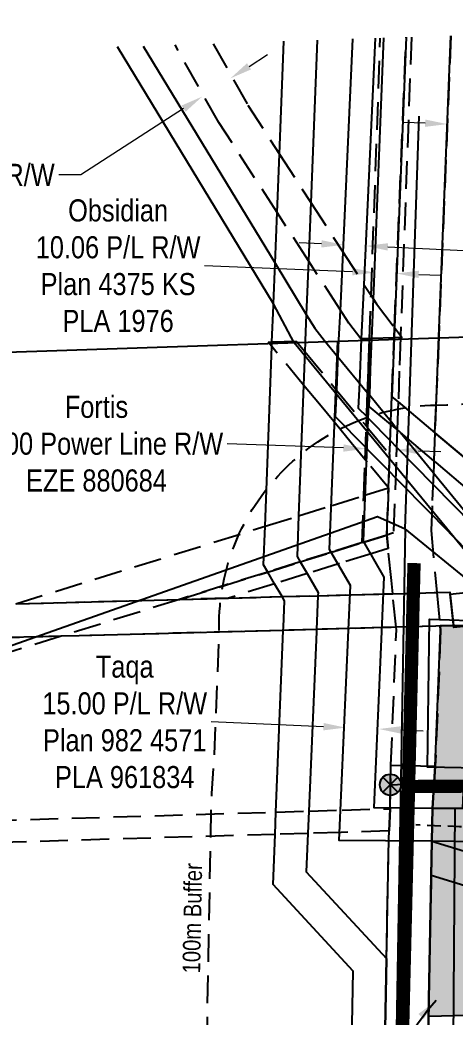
# Model space of a CAD drawing. Extents: x 641324 to 645272, y 5838143 to 5841258.
# Drawn here: x 644340.5 to 644537.2, y 5838945.8 to 5839397.1 of the extents above; entities that cross this region are included whole.
import ezdxf

# ---------------------------------------------------------------- set-up
doc = ezdxf.new("R2010")
doc.units = 0
doc.header["$LTSCALE"] = 5
doc.header["$PDMODE"] = 32
doc.header["$PDSIZE"] = 0.03
for name, pattern in [('foc-ACCESSROAD', [3.75, 2.5, -1.25]), ('foc-EZE', [3.75, 2.5, -1.25]), ('foc-FLOWLINE', [3.75, 2.5, -1.25]), ('POWERLINE5', [7.8, 2.4, -0.6, 0.6, -0.6, 0.6, -0.6, 2.4]), ('UG_PIPE', [1.875, 1.25, -0.625])]:
    doc.linetypes.add(name, pattern=pattern)
doc.layers.get('Defpoints').update_dxf_attribs({"color": 9})
for name, color, linetype in [('AS-FENCE', 48, 'foc-FENCE'), ('AS-PIPE-UG', 44, 'UG_PIPE'), ('AS-POWER', 104, 'foc-POWER'), ('AS-POWER-EXISTING', 72, 'POWERLINE5'), ('AS-ROADS', 254, 'Continuous'), ('C-AR', 13, 'foc-ACCESSROAD'), ('C-RW', 13, 'Continuous'), ('C-WS', 13, 'foc-ACCESSROAD'), ('F-AR', 190, 'foc-ACCESSROAD'), ('F-EZE', 190, 'foc-FLOWLINE'), ('F-RW', 190, 'Continuous'), ('P-BUFFER OUTLINE 100m', 187, 'foc-EZE'), ('P-BUFFER-PURPLE-T', 187, 'Continuous'), ('P-PROPOSED', 10, 'Continuous'), ('P-PROPOSED-H', 21, 'Continuous')]:
    doc.layers.add(name, color=color, linetype=linetype)
for name, color, linetype, lineweight in [('C-FLOWLINE-T', 13, 'Continuous', 9), ('C-RW-T', 13, 'Continuous', 9), ('F-EZE-T', 190, 'Continuous', 9), ('F-RW-T', 190, 'Continuous', 9)]:
    doc.layers.add(name, color=color, linetype=linetype, lineweight=lineweight)
doc.styles.add('60L', font='ARIALN.TTF', dxfattribs={"height": 7.35})
doc.styles.add('80CG', font='ARIALN.TTF', dxfattribs={"height": 10})
doc.styles.add('foc-LtypeFont', font='ARIALN.TTF', dxfattribs={"height": 7.35})
doc.linetypes.add('foc-FENCE', pattern='A,10,-1,["X",foc-LtypeFont,S=0.2,R=0,X=-0.625,Y=-0.75],-1.24', length=12.24)
doc.linetypes.add('foc-POWER', pattern='A,6,-1,["P",foc-LtypeFont,S=0.2,R=0,X=-0.625,Y=-0.75],-1.24,4', length=12.24)
doc.dimstyles.new('Compass 5 000', dxfattribs={"dimscale": 5, "dimtxt": 9, "dimasz": 2, "dimexe": 0.2, "dimexo": 0.0625, "dimgap": 0.5, "dimtad": 0, "dimtih": 1, "dimtoh": 1, "dimzin": 0, "dimdsep": 46, "dimtxsty": '80CG', "dimcen": 0.1, "dimse1": 1, "dimse2": 1, "dimclrd": 256, "dimclrt": 256, "dimaunit": 1, "dimadec": 4, "dimazin": 0, "dimtfac": 0.06, "dimtofl": 0, "dimtmove": 0, "dimatfit": 1, "dimfxl": 0.2, "dimtolj": 1, "dimtzin": 0, "dimlwd": -1, "dimarcsym": 0})

# ---------------------------------------------------------------- blocks, each defined once
blk = doc.blocks.new('POWERPOLE')
h = blk.add_hatch(color=255)
edge = h.paths.add_edge_path()
edge.add_arc((0, 0), 0.96, 0, 360)
at = {"linetype": 'Continuous'}
for p, q in [((0.679, -0.679), (-0.679, 0.679)), ((-0.679, -0.679), (0.679, 0.679))]:
    blk.add_line(p, q, dxfattribs=at)
blk.add_circle((0, 0), 0.96, dxfattribs=at)
blk = doc.blocks.new('*D424')
at = {"layer": 'Defpoints', "color": 0, "linetype": 'Continuous', "transparency": 16777216}
for p in [(644496.76, 5839203.01), (644496.07, 5839183.95), (644510.07, 5839183.45)]:
    blk.add_point(p, dxfattribs=at)
at = {"layer": 'F-EZE-T', "transparency": 16777216}
for p, q in [((644486.76, 5839203.37), (644434.24, 5839205.26)), ((644520.75, 5839202.15), (644530.75, 5839201.79))]:
    blk.add_line(p, q, dxfattribs=at)
at = {"layer": 'F-EZE-T', "linetype": 'Continuous', "transparency": 16777216}
for points in [[(644486.82, 5839205.03), (644486.7, 5839201.7), (644496.76, 5839203.01)], [(644520.81, 5839203.81), (644520.69, 5839200.48), (644510.76, 5839202.5)]]:
    blk.add_solid(points, dxfattribs=at)
at = {"layer": 'F-EZE-T', "linetype": 'Continuous', "transparency": 16777216, "insert": (644375.1, 5839205.26), "char_height": 10, "attachment_point": 5, "style": '80CG'}
blk.add_mtext('\\A1;Fortis\\P14.00 Power Line R/W\\PEZE 880684', dxfattribs=at)
blk = doc.blocks.new('*D427')
at = {"layer": 'C-RW-T', "transparency": 16777216}
for p, q in [((644476.8, 5839295.76), (644466.81, 5839296.22)), ((644506.82, 5839294.39), (644548.17, 5839292.49))]:
    blk.add_line(p, q, dxfattribs=at)
at = {"layer": 'C-RW-T', "linetype": 'Continuous', "transparency": 16777216}
for points in [[(644476.88, 5839297.43), (644476.73, 5839294.1), (644486.79, 5839295.31)], [(644506.9, 5839296.05), (644506.75, 5839292.72), (644496.83, 5839294.84)]]:
    blk.add_solid(points, dxfattribs=at)
at = {"layer": 'Defpoints', "color": 0, "linetype": 'Continuous', "transparency": 16777216}
for p in [(644486.79, 5839295.31), (644486.8, 5839295.55), (644496.85, 5839295.09)]:
    blk.add_point(p, dxfattribs=at)
at = {"layer": 'C-RW-T', "linetype": 'Continuous', "transparency": 16777216, "insert": (644587.26, 5839292.49), "char_height": 10, "attachment_point": 5, "style": '80CG'}
blk.add_mtext('\\A1;Obsidian\\P10.06 P/L R/W\\PPLA 1007', dxfattribs=at)
blk = doc.blocks.new('*D429')
at = {"layer": 'C-RW-T', "transparency": 16777216}
for p, q in [((644490.81, 5839283.15), (644423.97, 5839285.82)), ((644520.82, 5839281.96), (644530.82, 5839281.56))]:
    blk.add_line(p, q, dxfattribs=at)
at = {"layer": 'C-RW-T', "linetype": 'Continuous', "transparency": 16777216}
for points in [[(644490.88, 5839284.82), (644490.74, 5839281.49), (644500.8, 5839282.75)], [(644520.89, 5839283.62), (644520.76, 5839280.29), (644510.83, 5839282.36)]]:
    blk.add_solid(points, dxfattribs=at)
at = {"layer": 'Defpoints', "color": 0, "linetype": 'Continuous', "transparency": 16777216}
for p in [(644510.83, 5839282.36), (644499.21, 5839242.9), (644509.24, 5839242.5)]:
    blk.add_point(p, dxfattribs=at)
at = {"layer": 'C-RW-T', "linetype": 'Continuous', "transparency": 16777216, "insert": (644384.89, 5839285.82), "char_height": 10, "attachment_point": 5, "style": '80CG', "bg_fill": 3, "box_fill_scale": 1.1, "bg_fill_color": 256, "bg_fill_true_color": 13158600, "bg_fill_transparency": 0}
blk.add_mtext('\\A1;Obsidian\\P10.06 P/L R/W\\PPlan 4375 KS\\PPLA 1976', dxfattribs=at)
blk = doc.blocks.new('*D431')
at = {"layer": 'Defpoints', "color": 0, "linetype": 'Continuous', "transparency": 16777216}
for p in [(644543.63, 5839349.58), (644533.32, 5839340.72), (644543.26, 5839340.33)]:
    blk.add_point(p, dxfattribs=at)
at = {"layer": 'F-RW-T', "transparency": 16777216}
for p, q in [((644523.69, 5839350.36), (644513.7, 5839350.75)), ((644553.62, 5839349.18), (644563.61, 5839348.79))]:
    blk.add_line(p, q, dxfattribs=at)
at = {"layer": 'F-RW-T', "linetype": 'Continuous', "transparency": 16777216}
for points in [[(644523.76, 5839352.03), (644523.63, 5839348.7), (644533.69, 5839349.97)], [(644553.68, 5839350.85), (644553.55, 5839347.52), (644543.63, 5839349.58)]]:
    blk.add_solid(points, dxfattribs=at)
at = {"layer": 'F-RW-T', "linetype": 'Continuous', "transparency": 16777216, "insert": (644602.7, 5839348.79), "char_height": 10, "attachment_point": 5, "style": '80CG'}
blk.add_mtext('\\A1;Spartan\\P10.00 P/L R/W\\PPLA 120658', dxfattribs=at)
blk = doc.blocks.new('*D434')
at = {"layer": 'Defpoints', "color": 0, "linetype": 'Continuous', "transparency": 16777216}
for p in [(644488.66, 5839098.74), (644503.68, 5839098.11), (644487.74, 5839076.81)]:
    blk.add_point(p, dxfattribs=at)
at = {"layer": 'F-RW-T', "transparency": 16777216}
for p, q in [((644477.75, 5839077.23), (644426.96, 5839079.36)), ((644512.75, 5839075.76), (644522.74, 5839075.34))]:
    blk.add_line(p, q, dxfattribs=at)
at = {"layer": 'F-RW-T', "linetype": 'Continuous', "transparency": 16777216}
for points in [[(644477.82, 5839078.9), (644477.68, 5839075.57), (644487.74, 5839076.81)], [(644512.82, 5839077.43), (644512.68, 5839074.1), (644502.76, 5839076.18)]]:
    blk.add_solid(points, dxfattribs=at)
at = {"layer": 'F-RW-T', "linetype": 'Continuous', "transparency": 16777216, "insert": (644387.87, 5839079.36), "char_height": 10, "attachment_point": 5, "style": '80CG'}
blk.add_mtext('\\A1;Taqa\\P15.00 P/L R/W\\PPlan 982 4571\\PPLA 961834', dxfattribs=at)
blk = doc.blocks.new('*D458')
at = {"layer": 'C-FLOWLINE-T', "transparency": 16777216}
for p, q in [((644444.07, 5839376.1), (644452.47, 5839381.53)), ((644414.48, 5839356.96), (644368.05, 5839326.93)), ((644368.05, 5839326.93), (644358.05, 5839326.93))]:
    blk.add_line(p, q, dxfattribs=at)
at = {"layer": 'C-FLOWLINE-T', "linetype": 'Continuous', "transparency": 16777216}
for points in [[(644443.17, 5839377.5), (644444.98, 5839374.7), (644435.68, 5839370.67)], [(644413.57, 5839358.36), (644415.38, 5839355.56), (644422.87, 5839362.39)]]:
    blk.add_solid(points, dxfattribs=at)
at = {"layer": 'Defpoints', "color": 0, "linetype": 'Continuous', "transparency": 16777216}
for p in [(644422.87, 5839362.39), (644454.67, 5839341.31), (644441.86, 5839333.03)]:
    blk.add_point(p, dxfattribs=at)
at = {"layer": 'C-FLOWLINE-T', "linetype": 'Continuous', "transparency": 16777216, "insert": (644303.05, 5839326.93), "char_height": 10, "attachment_point": 5, "style": '80CG'}
blk.add_mtext('\\A1;Obsidian\\P15.25 Flow Line R/W\\PROE 3480', dxfattribs=at)

msp = doc.modelspace()

# ---------------------------------------------------------------- hatches: boundary and pattern name
at = {"layer": 'P-PROPOSED-H'}
h = msp.add_hatch(color=256, dxfattribs=at)
h.dxf.hatch_style = 1
h.paths.add_polyline_path([(644622.275, 5838948.41), (644537.039, 5838946.411), (644525.235, 5838946.064), (644526.74, 5839025.408), (644527.025, 5839040.39), (644528.279, 5839059.433), (644530.722, 5839120.727), (644530.52, 5839122.834), (644531.163, 5839122.862), (644536.539, 5839123.026), (644570.513, 5839124.079), (644575.789, 5839124.241), (644586.658, 5839124.555), (644591.781, 5839124.703), (644611.482, 5839124.876), (644616.939, 5839124.847)])

# ---------------------------------------------------------------- linework, layer by layer
at = {"layer": 'AS-FENCE', "flags": 128}
msp.add_lwpolyline([(644562.838, 5839058.179), (644524.784, 5839058.923), (644525.702, 5839125.874), (644552.718, 5839125.025), (644556.965, 5839120.625), (644564.201, 5839110.539), (644563.115, 5839057.343)], dxfattribs=at)
at = {"layer": 'AS-PIPE-UG', "flags": 128}
msp.add_lwpolyline([(644546.884, 5839063.492), (644547.077, 5839057.971), (644547.17, 5839045.822), (644546.989, 5839038.725), (644546.894, 5839034.342), (644546.53, 5839032.579), (644545.679, 5839031.966), (644544.063, 5839031.898), (644539.201, 5839031.944), (644527.952, 5839032.338), (644519.55, 5839032.75)], dxfattribs=at)
at = {"layer": 'AS-POWER'}
msp.add_line((644546.405, 5839140.847), (644514.678, 5839166.724), dxfattribs=at)
at = {"layer": 'AS-POWER', "flags": 128}
for points in [[(644514.678, 5839166.724), (644521.049, 5839353.605)], [(643821.158, 5839046.053), (643919.815, 5839042.257), (644068.923, 5839052.098), (644152.651, 5839068.216), (644230.25, 5839076.617), (644502.139, 5839172.363), (644514.678, 5839166.724), (644500.513, 5838348.341)], [(644508.027, 5839050.944), (644575.864, 5839054.04), (644595.902, 5839054.508), (644598.485, 5839054.75)]]:
    msp.add_lwpolyline(points, dxfattribs=at)
at = {"layer": 'AS-ROADS', "const_width": 5.998, "flags": 128}
for points in [[(644518.692, 5839151.272), (644512.808, 5838911.237)], [(644516.213, 5839050.15), (644620.279, 5839050.759)]]:
    msp.add_lwpolyline(points, dxfattribs=at)
at = {"layer": 'C-AR'}
for points in [[(644496.321, 5838447.362), (644506.244, 5838972.374), (644507.263, 5839026.296), (644507.427, 5839030.033), (644507.871, 5839040.11), (644507.922, 5839041.265), (644508.248, 5839059.812), (644510.691, 5839121.107), (644510.578, 5839122.222), (644509.034, 5839137.417), (644508.43, 5839143.361), (644506.955, 5839157.89), (644506.336, 5839163.985), (644507.099, 5839185.288), (644507.658, 5839200.416), (644507.732, 5839202.438), (644508.152, 5839213.993), (644508.209, 5839215.569), (644508.611, 5839226.61), (644509.671, 5839253.219), (644509.856, 5839257.842), (644515.1, 5839389.293)], [(644535.287, 5839389.971), (644529.859, 5839253.9), (644528.76, 5839225.942), (644528.145, 5839210.271), (644527.644, 5839197.565), (644527.564, 5839195.893), (644527.422, 5839192.08), (644526.812, 5839177.127), (644526.362, 5839166.019), (644529.068, 5839137.919), (644530.52, 5839122.834), (644530.722, 5839120.727), (644528.279, 5839059.433), (644527.025, 5839040.39), (644526.74, 5839025.408), (644525.235, 5838946.064), (644515.785, 5838447.991)]]:
    msp.add_lwpolyline(points, dxfattribs=at)
at = {"layer": 'C-RW'}
for points in [[(644547.981, 5839151.444), (644526.658, 5839173.208), (644510.305, 5839189.901), (644507.379, 5839192.888), (644497.71, 5839202.755), (644496.783, 5839203.702), (644483.227, 5839217.539), (644483.708, 5839229.532), (644484.242, 5839242.006), (644484.373, 5839244.515), (644484.679, 5839252.378), (644485.433, 5839265.663), (644486.636, 5839291.884), (644491.068, 5839388.486)], [(644501.147, 5839388.825), (644496.032, 5839277.356), (644494.753, 5839252.717), (644493.99, 5839232.836), (644493.468, 5839221.456), (644497.281, 5839217.564), (644498.231, 5839216.594), (644507.888, 5839206.736), (644510.803, 5839203.762), (644527.228, 5839186.995), (644554.037, 5839159.633)], [(644543.965, 5839183.86), (644528.68, 5839196.729), (644527.664, 5839197.562), (644512.515, 5839210.34), (644511.092, 5839211.799), (644508.583, 5839213.671), (644508.152, 5839213.993), (644500.201, 5839220.649), (644498.434, 5839222.128), (644498.466, 5839222.96), (644498.625, 5839227.208), (644499.064, 5839238.91), (644499.588, 5839252.879), (644500.302, 5839270.755), (644505.017, 5839388.955)], [(644515.1, 5839389.293), (644509.856, 5839257.842), (644509.671, 5839253.219), (644508.611, 5839226.581), (644511.537, 5839224.213), (644528.155, 5839210.27), (644551.962, 5839190.294), (644577.066, 5839142.733), (644584.598, 5839128.327), (644585.528, 5839126.702), (644586.658, 5839124.555), (644592.182, 5839114.062), (644598.117, 5839102.874), (644619.604, 5839062.372), (644627.824, 5839046.878), (644796.681, 5839053.287), (644802.07, 5839020.31), (644811.554, 5839015.196)], [(644572.822, 5839119.05), (644567.445, 5839125.596), (644464.522, 5839250.916), (644455.141, 5839268.657), (644384.63, 5839384.911)], [(644396.155, 5839385.298), (644455.869, 5839287.006), (644469.962, 5839263.809), (644473.766, 5839257.548), (644478.087, 5839252.155), (644484.244, 5839244.672), (644497.669, 5839228.369), (644498.625, 5839227.208), (644508.209, 5839215.569), (644508.586, 5839215.074), (644511.092, 5839211.799), (644512.515, 5839210.34), (644527.441, 5839192.077), (644528.667, 5839190.615), (644561.676, 5839150.305)], [(644338.603, 5839132.835), (644412.698, 5839134.832), (644434.803, 5839135.427), (644459.052, 5839136.08), (644475.229, 5839136.515), (644490.265, 5839136.92), (644505.321, 5839137.324), (644508.417, 5839137.402), (644509.034, 5839137.417), (644529.068, 5839137.919), (644534.86, 5839138.064), (644536.539, 5839123.026), (644531.163, 5839122.862), (644530.52, 5839122.834), (644530.52, 5839122.834), (644528.519, 5839122.703), (644510.578, 5839122.222), (644508.384, 5839122.162), (644504.681, 5839122.063), (644489.626, 5839121.66), (644474.616, 5839121.256), (644459.586, 5839120.83), (644367.306, 5839118.365), (644359.1, 5839118.144), (644336.507, 5839117.537)], [(644515.785, 5838447.991), (644527.025, 5839040.39), (644537.187, 5839040.316), (644532.845, 5838448.542)]]:
    msp.add_lwpolyline(points, dxfattribs=at)
msp.add_lwpolyline([(644515.785, 5838447.991), (644496.321, 5838447.362), (644506.244, 5838972.374), (644507.263, 5839026.296), (644507.427, 5839030.033), (644507.871, 5839040.11), (644507.922, 5839041.265), (644508.248, 5839059.812), (644528.279, 5839059.433), (644527.025, 5839040.39), (644526.74, 5839025.408), (644525.235, 5838946.064), (644515.785, 5838447.991)], close=True, dxfattribs=at)
at = {"layer": 'C-RW', "flags": 128}
msp.add_lwpolyline([(644811.126, 5839028.766), (644643.617, 5839022.409), (644625.938, 5838979.293), (644526.446, 5839009.883), (644526.742, 5839025.48), (644617.258, 5838997.65), (644633.404, 5839037.028), (644810.653, 5839043.755)], dxfattribs=at)
at = {"layer": 'C-WS'}
for points in [[(644427.85, 5839386.363), (644443.511, 5839358.561), (644457.83, 5839336.422), (644471.985, 5839314.536), (644486.145, 5839292.643), (644499.251, 5839272.38), (644500.302, 5839270.755), (644501.698, 5839268.596), (644509.856, 5839257.842), (644512.616, 5839254.216), (644513.279, 5839253.341), (644512.584, 5839253.317), (644509.671, 5839253.219), (644499.588, 5839252.879), (644498.549, 5839252.844), (644494.604, 5839252.711), (644489.206, 5839259.829), (644485.086, 5839266.199), (644470.929, 5839288.087), (644456.78, 5839309.965), (644430.452, 5839350.671), (644410.672, 5839385.786)], [(644338.603, 5839132.835), (644451.323, 5839167.93), (644466.521, 5839172.662), (644481.719, 5839177.394), (644495.996, 5839181.84), (644496.933, 5839182.132), (644496.933, 5839182.132), (644507.096, 5839185.288), (644506.336, 5839163.985), (644496.647, 5839160.968), (644495.23, 5839160.527), (644481.937, 5839156.389), (644467.227, 5839151.809), (644452.525, 5839147.231), (644412.698, 5839134.832), (644359.1, 5839118.144), (644304.902, 5839101.269)], [(644157.836, 5839029.664), (644456.262, 5839038.568), (644471.144, 5839039.013), (644486.179, 5839039.462), (644507.871, 5839040.11), (644507.427, 5839030.033), (644485.756, 5839029.386), (644470.719, 5839028.937), (644455.855, 5839028.492), (644158.142, 5839019.609)]]:
    msp.add_lwpolyline(points, dxfattribs=at)
msp.add_lwpolyline([(644507.096, 5839185.288), (644497.489, 5839196.934), (644496.579, 5839198.039), (644490.298, 5839205.67), (644483.108, 5839214.403), (644475.917, 5839223.139), (644468.741, 5839231.861), (644454.383, 5839249.315), (644452.739, 5839251.302), (644454.461, 5839251.359), (644465.413, 5839251.728), (644469.31, 5839247.008), (644483.686, 5839229.536), (644497.124, 5839213.21), (644498.065, 5839212.069), (644507.658, 5839200.416), (644507.096, 5839185.288)], close=True, dxfattribs=at)
at = {"layer": 'F-AR'}
for points in [[(644496.321, 5838447.362), (644506.244, 5838972.374), (644507.263, 5839026.296), (644507.427, 5839030.033), (644507.871, 5839040.11), (644507.922, 5839041.265), (644508.248, 5839059.812), (644510.691, 5839121.107), (644510.578, 5839122.222), (644509.034, 5839137.417), (644508.431, 5839143.361), (644506.955, 5839157.89), (644506.336, 5839163.985), (644507.096, 5839185.288), (644507.658, 5839200.416), (644507.732, 5839202.438), (644508.152, 5839213.993), (644508.209, 5839215.569), (644508.611, 5839226.581), (644509.671, 5839253.219), (644509.856, 5839257.842), (644515.1, 5839389.293)], [(644535.31, 5839389.972), (644529.896, 5839253.901), (644528.766, 5839225.941), (644528.155, 5839210.27), (644527.664, 5839197.562), (644527.585, 5839195.89), (644527.441, 5839192.077), (644526.821, 5839177.126), (644526.362, 5839166.019), (644529.068, 5839137.919), (644530.52, 5839122.834), (644530.722, 5839120.727), (644528.279, 5839059.433), (644527.025, 5839040.39), (644526.74, 5839025.408), (644525.235, 5838946.064), (644515.785, 5838447.991)]]:
    msp.add_lwpolyline(points, dxfattribs=at)
at = {"layer": 'F-EZE'}
for points in [[(644517.474, 5839389.373), (644512.616, 5839254.216), (644512.584, 5839253.317), (644512.035, 5839238.067), (644511.537, 5839224.213), (644511.092, 5839211.799), (644510.556, 5839196.897), (644509.408, 5839164.942), (644508.477, 5839164.652), (644506.336, 5839163.985), (644496.647, 5839160.968), (644495.23, 5839160.527), (644495.996, 5839181.84), (644496.579, 5839198.039), (644497.124, 5839213.21), (644497.52, 5839224.219), (644497.669, 5839228.369), (644498.036, 5839238.572), (644498.094, 5839240.202), (644498.549, 5839252.844), (644499.251, 5839272.38), (644503.439, 5839388.902)], [(644338.603, 5839132.835), (644412.698, 5839134.832), (644434.803, 5839135.427), (644459.052, 5839136.08), (644475.229, 5839136.515), (644490.265, 5839136.92), (644505.321, 5839137.324), (644508.417, 5839137.402), (644509.034, 5839137.417), (644529.068, 5839137.919), (644534.86, 5839138.064), (644536.539, 5839123.026), (644531.163, 5839122.862), (644530.52, 5839122.834), (644530.52, 5839122.834), (644528.519, 5839122.703), (644510.578, 5839122.222), (644508.384, 5839122.162), (644504.681, 5839122.063), (644489.626, 5839121.66), (644474.616, 5839121.256), (644459.586, 5839120.83), (644367.306, 5839118.365), (644359.1, 5839118.144), (644336.507, 5839117.537)]]:
    msp.add_lwpolyline(points, dxfattribs=at)
msp.add_lwpolyline([(644455.638, 5839141.913), (644434.803, 5839135.427), (644412.698, 5839134.832), (644452.525, 5839147.231), (644467.227, 5839151.809), (644481.937, 5839156.389), (644495.23, 5839160.527), (644496.647, 5839160.968), (644506.336, 5839163.985), (644506.955, 5839157.89), (644499.76, 5839155.65), (644485.05, 5839151.07), (644470.339, 5839146.49), (644455.638, 5839141.913)], close=True, dxfattribs=at)
at = {"layer": 'F-RW'}
for points in [[(644481.3, 5838446.876), (644491.123, 5838966.642), (644454.941, 5839005.867), (644455.855, 5839028.492), (644456.262, 5839038.568), (644459.586, 5839120.83), (644459.645, 5839122.256), (644460.126, 5839134.245), (644459.052, 5839136.08), (644455.638, 5839141.913), (644452.525, 5839147.231), (644450.664, 5839150.41), (644451.323, 5839167.93), (644454.383, 5839249.315), (644454.44, 5839250.828), (644454.461, 5839251.359), (644455.103, 5839267.679), (644455.141, 5839268.657), (644455.869, 5839287.006), (644456.78, 5839309.965), (644457.83, 5839336.422), (644459.854, 5839387.438)], [(644474.917, 5839387.944), (644471.985, 5839314.536), (644470.929, 5839288.087), (644470.09, 5839267.088), (644469.962, 5839263.809), (644469.493, 5839251.866), (644469.471, 5839251.33), (644469.31, 5839247.008), (644468.741, 5839231.861), (644466.521, 5839172.662), (644465.828, 5839154.198), (644467.227, 5839151.809), (644470.339, 5839146.49), (644475.29, 5839138.032), (644475.229, 5839136.515), (644474.616, 5839121.256), (644474.574, 5839120.205), (644471.144, 5839039.013), (644470.719, 5839028.937), (644469.983, 5839011.529), (644506.244, 5838972.374), (644496.321, 5838447.362)], [(644806.767, 5839166.951), (644685.544, 5839153.797), (644664.719, 5839159.487), (644654.989, 5839162.145), (644629.405, 5839169.135), (644619.586, 5839171.818), (644551.962, 5839190.294), (644528.154, 5839210.27), (644528.769, 5839225.941), (644529.896, 5839253.901), (644535.311, 5839389.972)], [(644499.201, 5839251.176), (644498.279, 5839227.991), (644495.62, 5839161.138), (644505.058, 5839144.901), (644503.973, 5839120.342), (644500.451, 5839040.628), (644526.868, 5839040.403), (644537.204, 5839040.316), (644540.714, 5839040.286), (644541.567, 5839058.051), (644556.546, 5839057.332), (644555.001, 5839025.168), (644537.077, 5839025.321), (644526.74, 5839025.408), (644484.784, 5839025.765), (644488.992, 5839121.004), (644489.883, 5839141.169), (644480.463, 5839157.374), (644483.295, 5839228.587), (644484.217, 5839251.772)]]:
    msp.add_lwpolyline(points, dxfattribs=at)
msp.add_lwpolyline([(644568.728, 5839125.582), (644536.676, 5839122.191), (644534.997, 5839137.229), (644557.144, 5839139.648), (644566.751, 5839140.696), (644568.782, 5839140.978), (644577.203, 5839141.898), (644590.716, 5839143.373), (644601.941, 5839144.598), (644605.461, 5839145.107), (644685.544, 5839153.797), (644705.339, 5839155.866), (644778.827, 5839163.919), (644781.286, 5839148.861), (644705.611, 5839140.649), (644605.846, 5839129.823), (644603.019, 5839129.437), (644595.872, 5839128.613), (644584.735, 5839127.492), (644581.805, 5839127.077), (644574.44, 5839126.206), (644568.728, 5839125.582)], close=True, dxfattribs=at)
at = {"layer": 'P-PROPOSED'}
msp.add_lwpolyline([(644622.275, 5838948.41), (644537.039, 5838946.411), (644525.235, 5838946.064), (644526.74, 5839025.408), (644527.025, 5839040.39), (644528.279, 5839059.433), (644530.722, 5839120.727), (644530.52, 5839122.834), (644531.163, 5839122.862), (644536.539, 5839123.026), (644570.513, 5839124.079), (644575.789, 5839124.241), (644586.658, 5839124.555), (644591.781, 5839124.703), (644611.482, 5839124.876), (644616.939, 5839124.847)], close=True, dxfattribs=at)

# ---------------------------------------------------------------- block references
at = {"layer": 'AS-POWER-EXISTING', "xscale": 5.000000000000066, "yscale": 5.000000000000066, "zscale": 5.000000000000066}
msp.add_blockref('POWERPOLE', (644508.027, 5839050.944), dxfattribs=at)

# ---------------------------------------------------------------- texts
at = {"layer": 'P-BUFFER-PURPLE-T', "insert": (644413.959, 5838965.637), "char_height": 7.99533, "attachment_point": 1, "rotation": 88.91304, "style": '60L'}
msp.add_mtext_dynamic_manual_height_columns('100m Buffer', width=50.11722, gutter_width=47.486, heights=[0], dxfattribs=at)

# ---------------------------------------------------------------- dimensions: what is measured, and where the dimension line sits
at = {"layer": 'C-FLOWLINE-T', "linetype": 'Continuous'}
dim = msp.add_linear_dim(base=(644422.873, 5839362.39), p1=(644454.666, 5839341.314), p2=(644441.861, 5839333.032), angle=212.89401, text='Obsidian\\P15.25 Flow Line R/W\\PROE 3480', dimstyle='Compass 5 000', dxfattribs=at)
dim.commit()
dim.dimension.update_dxf_attribs({"geometry": '*D458', "text_midpoint": (644303.054, 5839326.933), "dimtype": 161})
at = {"layer": 'C-RW-T', "linetype": 'Continuous'}
dim = msp.add_linear_dim(base=(644486.793, 5839295.305), p1=(644496.846, 5839295.089), p2=(644486.804, 5839295.549), angle=177.37337, text='Obsidian\\P10.06 P/L R/W\\PPLA 1007', dimstyle='Compass 5 000', dxfattribs=at)
dim.commit()
dim.dimension.update_dxf_attribs({"geometry": '*D427', "text_midpoint": (644587.258, 5839292.489), "dimtype": 161})
at = {"layer": 'F-RW-T', "linetype": 'Continuous'}
dim = msp.add_linear_dim(base=(644487.745, 5839076.812), p1=(644503.676, 5839098.107), p2=(644488.664, 5839098.737), angle=177.59873, text='Taqa\\P15.00 P/L R/W\\PPlan 982 4571\\PPLA 961834', dimstyle='Compass 5 000', dxfattribs=at)
dim.commit()
dim.dimension.update_dxf_attribs({"geometry": '*D434', "text_midpoint": (644387.874, 5839079.361), "dimtype": 161})

# ---------------------------------------------------------------- leaders
at = {"layer": 'C-RW-T', "path_type": 1}
msp.add_leader([(644528.758, 5838953.292), (644496.144, 5838919.18), (644474.316, 5838919.524)], dimstyle='Compass 5 000', override={"dimgap": 0.5, "dimtad": 0}, dxfattribs=at)

# ---------------------------------------------------------------- next in the draw order: dimensions: what is measured, and where the dimension line sits
at = {"layer": 'C-RW-T', "linetype": 'Continuous'}
dim = msp.add_linear_dim(base=(644510.832, 5839282.355), p1=(644499.214, 5839242.896), p2=(644509.244, 5839242.496), angle=357.71874, text='Obsidian\\P10.06 P/L R/W\\PPlan 4375 KS\\PPLA 1976', dimstyle='Compass 5 000', override={"dimtfill": 1}, dxfattribs=at)
dim.commit()
dim.dimension.update_dxf_attribs({"geometry": '*D429', "text_midpoint": (644384.888, 5839285.815), "dimtype": 161})

# ---------------------------------------------------------------- next in the draw order: linework, layer by layer
msp.add_line((644803.761, 5839262.224), (643889.191, 5839231.798))
at = {"layer": 'P-BUFFER OUTLINE 100m', "flags": 128}
msp.add_lwpolyline([(644624.619, 5838848.467), (644539.681, 5838846.475), (644528.176, 5838846.136, -0.4284604), (644425.282, 5838947.96), (644426.788, 5839027.305), (644427.072, 5839042.287, -0.0117081), (644427.27, 5839046.964), (644428.44, 5839064.711), (644430.613, 5839119.249, -0.4120674), (644526.202, 5839222.711), (644526.845, 5839222.739, -0.0031475), (644528.103, 5839222.786), (644533.479, 5839222.95), (644567.417, 5839224.002), (644572.726, 5839224.165, -0.0004344), (644572.9, 5839224.17), (644583.769, 5839224.484), (644588.896, 5839224.632, -0.0050129), (644590.901, 5839224.67), (644610.602, 5839224.843, -0.0035384), (644612.017, 5839224.846), (644617.474, 5839224.816, -0.4038295), (644716.864, 5839127.869), (644722.2, 5838951.432, -0.4162033)], format="xyb", close=True, dxfattribs=at)

# ---------------------------------------------------------------- next in the draw order: dimensions: what is measured, and where the dimension line sits
at = {"layer": 'F-EZE-T', "linetype": 'Continuous'}
dim = msp.add_linear_dim(base=(644496.758, 5839203.008), p1=(644510.073, 5839183.449), p2=(644496.072, 5839183.953), angle=177.94004, text='Fortis\\P14.00 Power Line R/W\\PEZE 880684', dimstyle='Compass 5 000', dxfattribs=at)
dim.commit()
dim.dimension.update_dxf_attribs({"geometry": '*D424', "text_midpoint": (644375.1, 5839205.257), "dimtype": 161})
at = {"layer": 'F-RW-T', "linetype": 'Continuous'}
dim = msp.add_linear_dim(base=(644543.625, 5839349.577), p1=(644533.323, 5839340.72), p2=(644543.261, 5839340.329), angle=357.74562, text='Spartan\\P10.00 P/L R/W\\PPLA 120658', dimstyle='Compass 5 000', dxfattribs=at)
dim.commit()
dim.dimension.update_dxf_attribs({"geometry": '*D431', "text_midpoint": (644602.696, 5839348.79), "dimtype": 161})

doc.saveas('drawing.dxf')
